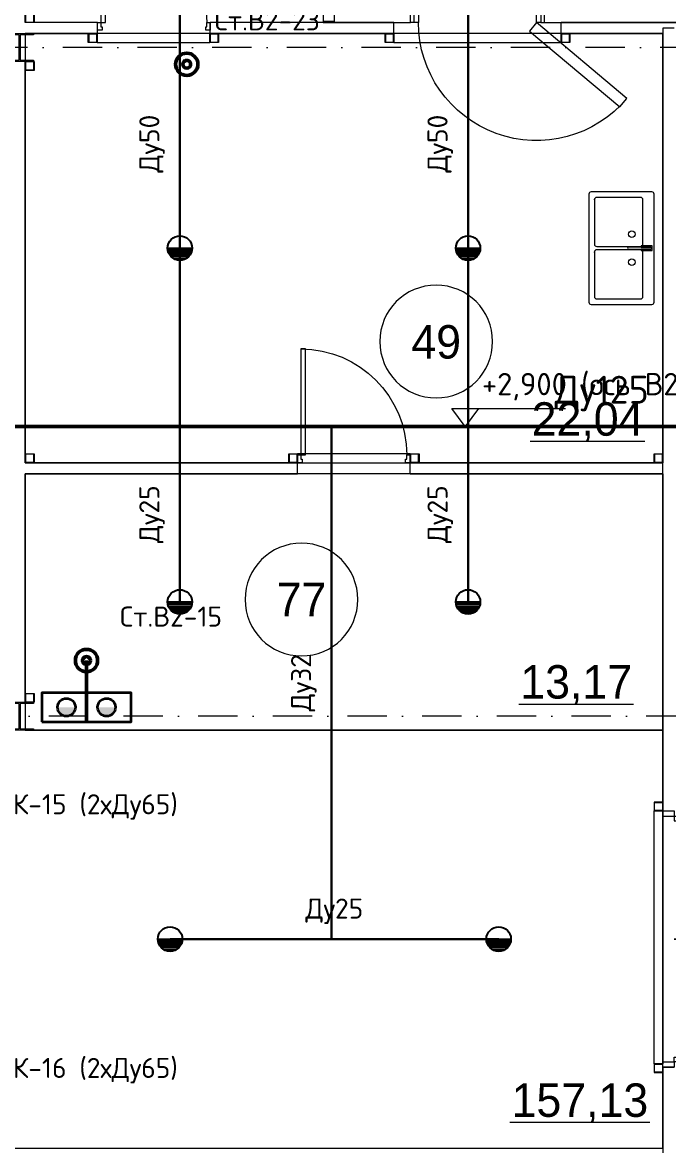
# Model space of a CAD drawing. Header units: millimetres. Extents: x 0 to 2118900, y -20000 to 84100.
# Drawn here: x 496025 to 501825, y 42148 to 52225 of the extents above; entities that cross this region are included whole.
import ezdxf
from ezdxf.enums import TextEntityAlignment as Align

# ---------------------------------------------------------------- set-up
doc = ezdxf.new("R2010")
doc.units = ezdxf.units.MM
doc.linetypes.add('Dot & Dashed', pattern=[670.277762, 352.777767, -176.388884, 0, -141.111112])
for name, color, linetype, lineweight in [('АР_подоснова', 8, 'Continuous', 13), ('ПТ_В2', 3, 'Continuous', 50), ('ПТ_В21', 1, 'Continuous', 50), ('ПТ_В21_расп', 1, 'Continuous', 30), ('ПТ_оросители', 7, 'Continuous', 25), ('ПТ_ПК', 30, 'Continuous', 35), ('ПТ_текст', 7, 'Continuous', 18)]:
    doc.layers.add(name, color=color, linetype=linetype, lineweight=lineweight)
doc.styles.add('АР_текст_1', font='arial.ttf')
doc.styles.add('ПТ', font='isocpeur.ttf')

# ---------------------------------------------------------------- blocks, each defined once
blk = doc.blocks.new('Колонна SHS ГК 270')
at = {"color": 0, "linetype": 'Continuous', "lineweight": -2}
for p, q in [((40, 40), (-40, 40)), ((-40, 40), (-40, -40)), ((-36.4, -36.4), (-36.4, 36.4)), ((-36.4, 36.4), (36.4, 36.4)), ((36.4, 36.4), (36.4, -36.4)), ((40, -40), (40, 40)), ((-40, -40), (40, -40)), ((36.4, -36.4), (-36.4, -36.4))]:
    blk.add_line(p, q, dxfattribs=at)
blk = doc.blocks.new('Труба Квадратного Сечения ГК SHS 27_5')
at = {"color": 0, "linetype": 'Continuous', "lineweight": -2}
for p, q in [((505, 40), (0, 40)), ((0, 40), (0, 0)), ((0, 0), (0, -40)), ((1010, 40), (505, 40)), ((1010, 0), (1010, 40)), ((1010, -40), (1010, 0)), ((0, -40), (505, -40)), ((505, -40), (1010, -40))]:
    blk.add_line(p, q, dxfattribs=at)
blk = doc.blocks.new('Труба Квадратного Сечения ГК SHS 27_8')
at = {"color": 0, "linetype": 'Continuous', "lineweight": -2}
for p, q in [((1134, 40), (0, 40)), ((0, 40), (0, 0)), ((0, 0), (0, -40)), ((2268, 40), (1134, 40)), ((2268, 0), (2268, 40)), ((2268, -40), (2268, 0)), ((0, -40), (1134, -40)), ((1134, -40), (2268, -40))]:
    blk.add_line(p, q, dxfattribs=at)
blk = doc.blocks.new('Труба Квадратного Сечения ГК SHS 27_6')
at = {"color": 0, "linetype": 'Continuous', "lineweight": -2}
for p, q in [((750, 40), (0, 40)), ((0, 40), (0, 0)), ((0, 0), (0, -40)), ((1500, 40), (750, 40)), ((1500, 0), (1500, 40)), ((1500, -40), (1500, 0)), ((0, -40), (750, -40)), ((750, -40), (1500, -40))]:
    blk.add_line(p, q, dxfattribs=at)
blk = doc.blocks.new('Зона подготовки товара_49_68', base_point=(90791, 26624))
at = {"color": 0, "linetype": 'Continuous', "lineweight": -2}
blk.add_line((92583, 24468), (93613, 24468), dxfattribs=at)
for start, end in [(0, 180), (180, 0)]:
    blk.add_arc((91739, 25362), 506, start, end, dxfattribs=at)
at = {"color": 0, "lineweight": -2, "style": 'АР_текст_1'}
for tag, p in [('ROOM_NUMBER', (91739, 25359)), ('ROOM_AREA', (93098, 24667))]:
    blk.add_attdef(tag, text='', height=300, dxfattribs=at).set_placement(p, align=Align.MIDDLE_CENTER)
blk = doc.blocks.new('Торговый зал_98_102', base_point=(66243, 20776))
at = {"color": 0, "linetype": 'Continuous', "lineweight": -2}
blk.add_line((92399, 18356), (93658, 18356), dxfattribs=at)
at = {"color": 0, "lineweight": -2, "style": 'АР_текст_1'}
for tag, p in [('ROOM_NUMBER', (66583, 20581)), ('ROOM_AREA', (93029, 18555))]:
    blk.add_attdef(tag, text='', height=300, dxfattribs=at).set_placement(p, align=Align.MIDDLE_CENTER)
blk = doc.blocks.new('Выставочная зона_77_131', base_point=(91777, 23556))
at = {"color": 0, "linetype": 'Continuous', "lineweight": -2}
blk.add_line((92481, 22108), (93511, 22108), dxfattribs=at)
for start, end in [(0, 180), (180, 0)]:
    blk.add_arc((90530, 23047), 506, start, end, dxfattribs=at)
at = {"color": 0, "lineweight": -2, "style": 'АР_текст_1'}
for tag, p in [('ROOM_NUMBER', (90530, 23047)), ('ROOM_AREA', (92996, 22308))]:
    blk.add_attdef(tag, text='', height=300, dxfattribs=at).set_placement(p, align=Align.MIDDLE_CENTER)
blk = doc.blocks.new('Металлическая Двупольная дверь 27')
at = {"color": 0, "linetype": 'Continuous', "lineweight": -2}
for p, q in [((-1100, 1100), (-1100, 1020)), ((-1060, 1100), (-1100, 1100)), ((-1100, 1020), (-1060, 1020)), ((-1080, 1020), (-1080, 80)), ((-1060, 1020), (-1060, 1100)), ((1060, 1020), (1060, 1100)), ((1060, 1100), (1100, 1100)), ((1100, 1020), (1060, 1020)), ((1080, 1020), (1080, 80)), ((1100, 1100), (1100, 1020)), ((-1100, 0), (-1150, 0)), ((-1150, 0), (-1150, -100)), ((-1150, -100), (-1150, 0)), ((-1150, -100), (-1150, 0)), ((-1060, 80), (-1100, 80)), ((-1100, 80), (-1100, 0)), ((-1100, -100), (-1100, 0)), ((-1100, 0), (-1060, 0)), ((-1060, 0), (-1060, 80)), ((1060, 0), (1060, 80)), ((1060, 80), (1100, 80)), ((1100, 0), (1060, 0)), ((1100, 80), (1100, 0)), ((1150, 0), (1100, 0)), ((1100, 0), (1100, -100)), ((1150, -100), (1150, 0)), ((1150, -100), (1150, 0)), ((1150, -100), (1150, 0)), ((-1150, -100), (-1100, -100)), ((1100, -100), (1150, -100))]:
    blk.add_line(p, q, dxfattribs=at)
at = {"color": 0, "linetype": 'Continuous', "lineweight": -2, "flags": 128}
for points in [[(-1100, 1020), (-1100, 80), (-1080, 80), (-1080, 1020)], [(-1080, 1020), (-1080, 80), (-1060, 80), (-1060, 1020)], [(1080, 1020), (1080, 80), (1060, 80), (1060, 1020)], [(1100, 1020), (1100, 80), (1080, 80), (1080, 1020)]]:
    blk.add_lwpolyline(points, close=True, dxfattribs=at)
at = {"color": 0, "linetype": 'Continuous', "lineweight": -2}
for centre, start, end in [((-1100, 0), 0, 90), ((1100, 0), 90, 180)]:
    blk.add_arc(centre, 1100, start, end, dxfattribs=at)
blk = doc.blocks.new('Стена_180', base_point=(93825, 28175))
at = {"color": 0, "linetype": 'Continuous', "lineweight": -2}
for p, q in [((93775, 21150), (93875, 21150)), ((93775, 18850), (93875, 18850))]:
    blk.add_line(p, q, dxfattribs=at)
at = {"color": 0, "linetype": 'Continuous', "lineweight": -2, "flags": 128}
for points in [[(93775, 28175), (93775, 24275)], [(93875, 28175), (93775, 28175)], [(93775, 24175), (93775, 21150)], [(93775, 18850), (93775, 15825)]]:
    blk.add_lwpolyline(points, dxfattribs=at)
at = {"color": 0, "linetype": 'Continuous', "lineweight": -2, "xscale": -1, "zscale": 1000, "rotation": 270}
blk.add_blockref('Металлическая Двупольная дверь 27', (93875, 20000), dxfattribs=at)
blk = doc.blocks.new('Однопольная Дверь 27_2')
at = {"color": 0, "linetype": 'Continuous', "lineweight": -2}
for p, q in [((435, 0), (435, 950)), ((435, 950), (475, 950)), ((475, 950), (475, 0)), ((-475, 0), (-505, 0)), ((-505, 0), (-505, -70)), ((-475, -40), (-475, 0)), ((475, 0), (435, 0)), ((505, 0), (475, 0)), ((475, 0), (475, -40)), ((505, -70), (505, 0)), ((-505, -70), (-465, -70)), ((-505, -170), (-505, -70)), ((-465, -40), (-475, -40)), ((-465, -70), (-465, -40)), ((475, -40), (465, -40)), ((465, -40), (465, -70)), ((465, -70), (505, -70)), ((505, -170), (505, -70))]:
    blk.add_line(p, q, dxfattribs=at)
blk.add_arc((475, 0), 950, 90, 180, dxfattribs=at)
blk = doc.blocks.new('Стена_108', base_point=(93825, 24225))
at = {"color": 0, "linetype": 'Continuous', "lineweight": -2}
for p, q in [((90495, 24175), (90495, 24275)), ((91505, 24175), (91505, 24275)), ((93775, 24275), (93765, 24275)), ((93765, 24175), (93775, 24175))]:
    blk.add_line(p, q, dxfattribs=at)
at = {"color": 0, "linetype": 'Continuous', "lineweight": -2, "flags": 128}
for points in [[(90495, 24275), (88050, 24275)], [(93765, 24275), (91505, 24275)], [(93775, 24175), (93775, 24275)], [(88050, 24175), (90495, 24175)], [(91505, 24175), (93765, 24175)]]:
    blk.add_lwpolyline(points, dxfattribs=at)
at = {"color": 0, "linetype": 'Continuous', "lineweight": -2, "xscale": -1, "zscale": 1000}
blk.add_blockref('Однопольная Дверь 27_2', (91000, 24345), dxfattribs=at)
blk = doc.blocks.new('Однопольная Дверь 27_3')
at = {"color": 0, "linetype": 'Continuous', "lineweight": -2}
for p, q in [((435, 0), (435, 950)), ((435, 950), (475, 950)), ((475, 950), (475, 0)), ((-475, 0), (-505, 0)), ((-505, 0), (-505, -70)), ((-505, -70), (-505, 0)), ((-505, -70), (-505, 0)), ((-475, -40), (-475, 0)), ((475, 0), (435, 0)), ((505, 0), (475, 0)), ((475, 0), (475, -40)), ((505, -70), (505, 0)), ((505, -70), (505, 0)), ((505, -70), (505, 0)), ((-505, -70), (-465, -70)), ((-505, -100), (-505, -70)), ((-465, -40), (-475, -40)), ((-465, -70), (-465, -40)), ((475, -40), (465, -40)), ((465, -40), (465, -70)), ((465, -70), (505, -70)), ((505, -100), (505, -70))]:
    blk.add_line(p, q, dxfattribs=at)
blk.add_arc((475, 0), 950, 90, 180, dxfattribs=at)
blk = doc.blocks.new('Простой Проем Двери')
at = {"color": 0, "linetype": 'Continuous', "lineweight": -2}
for p, q in [((-750, 0), (-750, -100)), ((750, 0), (750, -100))]:
    blk.add_line(p, q, dxfattribs=at)
blk = doc.blocks.new('Стена_109', base_point=(98125, 28125))
at = {"color": 0, "linetype": 'Continuous', "lineweight": -2}
for p, q in [((88700, 28155), (88700, 28225)), ((89710, 28155), (89710, 28225)), ((91360, 28125), (91360, 28225)), ((92860, 28125), (92860, 28225)), ((88700, 28125), (88700, 28155)), ((89710, 28125), (89710, 28155))]:
    blk.add_line(p, q, dxfattribs=at)
at = {"color": 0, "linetype": 'Continuous', "lineweight": -2, "flags": 128}
for points in [[(88700, 28225), (88050, 28225)], [(91360, 28225), (89710, 28225)], [(98125, 28225), (92860, 28225)], [(86371, 28125), (88700, 28125)], [(89710, 28125), (91360, 28125)], [(92860, 28125), (93775, 28125)]]:
    blk.add_lwpolyline(points, dxfattribs=at)
at = {"color": 0, "linetype": 'Continuous', "lineweight": -2, "xscale": -1, "zscale": 1000}
blk.add_blockref('Однопольная Дверь 27_3', (89205, 28225), dxfattribs=at)
at = {"color": 0, "linetype": 'Continuous', "lineweight": -2, "zscale": 1000, "rotation": 180}
blk.add_blockref('Простой Проем Двери', (92110, 28125), dxfattribs=at)
blk = doc.blocks.new('Наружная Раздвижная Дверь 27')
at = {"color": 0, "linetype": 'Continuous', "lineweight": -2}
for p, q in [((700, 105), (2100, 105)), ((700, 5), (700, 105)), ((2100, 105), (2100, 5)), ((-700, 0), (-700, -100)), ((2100, 5), (700, 5)), ((700, 0), (700, -100))]:
    blk.add_line(p, q, dxfattribs=at)
blk = doc.blocks.new('Стена_279', base_point=(90725, 33825))
at = {"color": 0, "linetype": 'Continuous', "lineweight": -2}
for p, q in [((90725, 31775), (90825, 31775)), ((90725, 30375), (90825, 30375)), ((90725, 28235), (90725, 28225)), ((90725, 28225), (90825, 28225)), ((90825, 28225), (90825, 28235))]:
    blk.add_line(p, q, dxfattribs=at)
at = {"color": 0, "linetype": 'Continuous', "lineweight": -2, "flags": 128}
for points in [[(90725, 33725), (90725, 31775)], [(90825, 31775), (90825, 33725)], [(90725, 30375), (90725, 28235)], [(90825, 28235), (90825, 30375)], [(90825, 28235), (90725, 28235)]]:
    blk.add_lwpolyline(points, dxfattribs=at)
at = {"color": 0, "linetype": 'Continuous', "lineweight": -2, "xscale": -0.9999999999999999, "zscale": 1000, "rotation": 90.00000145681192}
blk.add_blockref('Наружная Раздвижная Дверь 27', (90725, 31075), dxfattribs=at)
blk = doc.blocks.new('Однопольная Дверь 27_4')
at = {"color": 0, "linetype": 'Continuous', "lineweight": -2}
for p, q in [((466, 77), (1278, 758)), ((1278, 758), (1342, 681)), ((1342, 681), (530, 0)), ((-570, 0), (-600, 0)), ((-600, 0), (-600, -100)), ((-600, 0), (-600, -100)), ((-600, 0), (-600, -100)), ((-530, 0), (-570, 0)), ((-570, 0), (-570, -100)), ((-530, -100), (-530, 0)), ((530, 0), (466, 77)), ((570, 0), (530, 0)), ((530, 0), (530, -100)), ((570, 0), (600, 0)), ((570, -100), (570, 0)), ((600, 0), (600, -100)), ((600, 0), (600, -100)), ((600, 0), (600, -100)), ((-570, -100), (-600, -100)), ((-570, -100), (-530, -100)), ((530, -100), (570, -100)), ((570, -100), (600, -100))]:
    blk.add_line(p, q, dxfattribs=at)
blk.add_arc((530, 0), 1060, 40, 180, dxfattribs=at)
blk = doc.blocks.new('Стена_289', base_point=(90725, 28225))
at = {"color": 0, "linetype": 'Continuous', "lineweight": -2}
for p, q in [((91510, 28225), (91510, 28325)), ((92710, 28225), (92710, 28325))]:
    blk.add_line(p, q, dxfattribs=at)
at = {"color": 0, "linetype": 'Continuous', "lineweight": -2, "flags": 128}
for points in [[(91510, 28325), (90725, 28325)], [(90725, 28325), (90725, 28225)], [(98125, 28325), (92710, 28325)], [(98125, 28225), (98125, 28325)], [(90725, 28225), (91510, 28225)], [(92710, 28225), (98125, 28225)]]:
    blk.add_lwpolyline(points, dxfattribs=at)
at = {"color": 0, "linetype": 'Continuous', "lineweight": -2, "xscale": -1, "zscale": 1000, "rotation": 180}
blk.add_blockref('Однопольная Дверь 27_4', (92110, 28225), dxfattribs=at)
blk = doc.blocks.new('Стена_368', base_point=(88000, 33875))
at = {"color": 0, "linetype": 'Continuous', "lineweight": -2, "flags": 128}
for points in [[(87950, 33875), (87950, 28225)], [(88050, 33875), (87950, 33875)], [(88050, 28225), (88050, 33875)]]:
    blk.add_lwpolyline(points, dxfattribs=at)
blk = doc.blocks.new('Стена_386', base_point=(88000, 27875))
at = {"color": 0, "linetype": 'Continuous', "lineweight": -2, "flags": 128}
for points in [[(87950, 27875), (87950, 24275)], [(88050, 27875), (87950, 27875)], [(88050, 24275), (88050, 27875)], [(87950, 24175), (87950, 22125)], [(88050, 22125), (88050, 24175)], [(87950, 22125), (88050, 22125)]]:
    blk.add_lwpolyline(points, dxfattribs=at)
blk = doc.blocks.new('Колонна Универсальная 27')
at = {"color": 0, "linetype": 'Continuous', "lineweight": -2}
for p, q in [((125, 125), (-125, 125)), ((-125, 125), (-125, 113)), ((-125, 113), (-4, 113)), ((-4, 113), (-4, -113)), ((4, -113), (4, 113)), ((4, 113), (125, 113)), ((125, 113), (125, 125)), ((-4, -113), (-125, -113)), ((-125, -113), (-125, -125)), ((-125, -125), (125, -125)), ((125, -113), (4, -113)), ((125, -125), (125, -113))]:
    blk.add_line(p, q, dxfattribs=at)
blk = doc.blocks.new('Мойка Обычная 27')
at = {"color": 0, "linetype": 'Continuous', "lineweight": -2}
for p, q in [((50, 465), (50, 70)), ((470, 485), (70, 485)), ((490, 70), (490, 465)), ((520, 465), (520, 70)), ((940, 485), (540, 485)), ((960, 70), (960, 465)), ((70, 50), (470, 50)), ((540, 50), (940, 50))]:
    blk.add_line(p, q, dxfattribs=at)
at = {"color": 0, "linetype": 'Continuous', "lineweight": -2, "flags": 128}
for points in [[(20, 0), (990, 0, 0.414214), (1010, 20), (1010, 565, 0.414214), (990, 585), (20, 585, 0.414214), (0, 565), (0, 20, 0.414214)], [(485, 504), (496, 504), (496, 555, -1), (514, 555), (514, 504), (525, 504), (525, 569), (485, 569)], [(496, 357, 1), (514, 357), (514, 555, 1), (496, 555)]]:
    blk.add_lwpolyline(points, format="xyb", close=True, dxfattribs=at)
for points in [[(485, 468), (496, 468), (496, 503), (485, 503)], [(525, 468), (525, 503), (514, 503), (514, 468)]]:
    blk.add_lwpolyline(points, close=True, dxfattribs=at)
at = {"color": 0, "linetype": 'Continuous', "lineweight": -2}
for centre in [(379, 385), (631, 385)]:
    blk.add_circle(centre, 30, dxfattribs=at)
for centre, start, end in [((70, 465), 90, 180), ((470, 465), 0, 90), ((540, 465), 90, 180), ((940, 465), 0, 90), ((70, 70), 180, 270), ((470, 70), 270, 0), ((540, 70), 180, 270), ((940, 70), 270, 0)]:
    blk.add_arc(centre, 20, start, end, dxfattribs=at)
for p in [(70, 50), (540, 50)]:
    blk.add_point(p, dxfattribs=at)
blk = doc.blocks.new('AR_F1')
at = {"layer": 'АР_подоснова', "linetype": 'Dot & Dashed'}
for p, q in [((98125, 28000), (-4800, 28000)), ((98000, 22000), (-4800, 22000))]:
    blk.add_line(p, q, dxfattribs=at)
at = {"layer": 'АР_подоснова', "linetype": 'Continuous', "flags": 128}
for points in [[(93775, 28125), (88050, 28125), (88050, 24275), (93775, 24275)], [(88050, 21875), (93775, 21875), (93775, 24175), (88050, 24175)], [(51875, 18125), (93775, 18125), (93775, 21875), (51875, 21875)]]:
    blk.add_lwpolyline(points, close=True, dxfattribs=at)
at = {"layer": 'АР_подоснова'}
for name, p in [('Стена_368', (88000, 33875)), ('Стена_279', (90725, 33825)), ('Стена_109', (98125, 28125)), ('Стена_289', (90725, 28225)), ('Стена_180', (93825, 28175)), ('Стена_386', (88000, 27875)), ('Стена_108', (93825, 24225))]:
    blk.add_blockref(name, p, dxfattribs=at)
at = {"layer": 'АР_подоснова', "linetype": 'Continuous', "xscale": -1, "zscale": 1000}
for name, p in [('Колонна SHS ГК 270', (88090, 28265)), ('Колонна Универсальная 27', (88000, 28000)), ('Колонна SHS ГК 270', (88656, 28085)), ('Колонна SHS ГК 270', (89746, 28085)), ('Колонна SHS ГК 270', (88090, 27835)), ('Колонна SHS ГК 270', (88090, 24315)), ('Колонна SHS ГК 270', (90455, 24315)), ('Колонна SHS ГК 270', (91545, 24315)), ('Колонна SHS ГК 270', (93735, 24315)), ('Колонна SHS ГК 270', (88090, 22165)), ('Колонна Универсальная 27', (88000, 22000))]:
    blk.add_blockref(name, p, dxfattribs=at)
at = {"layer": 'АР_подоснова', "linetype": 'Continuous', "zscale": 1000}
for p in [(88696, 28085), (90495, 24315)]:
    blk.add_blockref('Труба Квадратного Сечения ГК SHS 27_5', p, dxfattribs=at)
at = {"layer": 'АР_подоснова', "linetype": 'Continuous', "xscale": -1, "zscale": 1000}
for name, p, rotation in [('Колонна SHS ГК 270', (91320, 28085), 180), ('Колонна SHS ГК 270', (92900, 28085), 180), ('Труба Квадратного Сечения ГК SHS 27_8', (93735, 18882), 270)]:
    blk.add_blockref(name, p, dxfattribs=dict(at, rotation=rotation))
at = {"layer": 'АР_подоснова', "linetype": 'Continuous', "zscale": 1000}
for name, p, rotation in [('Труба Квадратного Сечения ГК SHS 27_6', (92860, 28085), 180), ('Мойка Обычная 27', (93110, 26705), 270), ('Колонна SHS ГК 270', (93735, 21190), 90), ('Колонна SHS ГК 270', (93735, 18842), 90)]:
    blk.add_blockref(name, p, dxfattribs=dict(at, rotation=rotation))
at = {"layer": 'АР_подоснова', "linetype": 'Continuous'}
ref = blk.add_blockref('Зона подготовки товара_49_68', (90791, 26624), dxfattribs=at)
ref.add_attrib('ROOM_NUMBER', '49', dxfattribs={"layer": '0', "color": 0, "lineweight": 9, "height": 300}).set_placement((91739, 25359), align=Align.MIDDLE_CENTER)
ref.add_attrib('ROOM_AREA', '22,04', dxfattribs={"layer": '0', "color": 0, "lineweight": 9, "height": 300}).set_placement((93098, 24667), align=Align.MIDDLE_CENTER)
ref = blk.add_blockref('Выставочная зона_77_131', (91777, 23556), dxfattribs=at)
ref.add_attrib('ROOM_NUMBER', '77', dxfattribs={"layer": '0', "color": 0, "lineweight": 9, "height": 300}).set_placement((90530, 23047), align=Align.MIDDLE_CENTER)
ref.add_attrib('ROOM_AREA', '13,17', dxfattribs={"layer": '0', "color": 0, "lineweight": 9, "height": 300}).set_placement((92996, 22308), align=Align.MIDDLE_CENTER)
ref = blk.add_blockref('Торговый зал_98_102', (66243, 20776), dxfattribs=at)
ref.add_attrib('ROOM_AREA', '157,13', dxfattribs={"layer": '0', "color": 0, "lineweight": 9, "height": 300}).set_placement((93029, 18555), align=Align.MIDDLE_CENTER)
blk = doc.blocks.new('SPR_DN')
for p, q in [((-1.1, 0), (1.1, 0)), ((-1.08, -0.18), (1.08, -0.18)), ((-1.04, -0.37), (1.04, -0.37)), ((-0.95, -0.55), (0.95, -0.55)), ((-0.82, -0.73), (0.82, -0.73)), ((-0.61, -0.92), (0.61, -0.92))]:
    blk.add_line(p, q)
blk.add_circle((0, 0), 1.1)
blk = doc.blocks.new('RISER')
for radius in [1, 0.35]:
    blk.add_circle((0, 0), radius)
blk = doc.blocks.new('PK2')
h = blk.add_hatch(color=7)
h.dxf.hatch_style = 1
h.paths.add_polyline_path([(-2.6, 1.3, 1), (-1, 1.3)])
h = blk.add_hatch(color=7)
h.dxf.hatch_style = 1
h.paths.add_polyline_path([(1, 1.3, 1), (2.6, 1.3)])
blk.add_lwpolyline([(-4, 0), (4, 0), (4, 2.6), (-4, 2.6)], close=True)
for centre in [(-1.8, 1.3), (1.8, 1.3)]:
    blk.add_circle(centre, 0.8)
blk = doc.blocks.new('ELEV')
blk.add_line((0, 1.6), (9, 1.6))
blk.add_lwpolyline([(0, 0), (-1.2, 1.6), (1.2, 1.6)], close=True)

msp = doc.modelspace()

# ---------------------------------------------------------------- linework, layer by layer
at = {"layer": 'ПТ_В2'}
msp.add_line((496600, 46500), (496600, 45950), dxfattribs=at)
at = {"layer": 'ПТ_В21'}
for p, q in [((494720, 48600), (497438, 48600)), ((497438, 48600), (498800, 48600)), ((498800, 48600), (500025, 48600)), ((500025, 48600), (502425, 48600))]:
    msp.add_line(p, q, dxfattribs=at)
at = {"layer": 'ПТ_В21_расп'}
for p, q in [((497438, 50200), (497438, 53675)), ((500025, 50200), (500025, 53675)), ((497438, 48600), (497438, 50200)), ((500025, 48600), (500025, 50200)), ((497438, 48600), (497438, 47025)), ((498800, 48600), (498800, 44000)), ((500025, 48600), (500025, 47025)), ((498800, 44000), (497350, 44000)), ((498800, 44000), (500300, 44000))]:
    msp.add_line(p, q, dxfattribs=at)

# ---------------------------------------------------------------- block references
at = {"layer": 'АР_подоснова'}
msp.add_blockref('AR_F1', (408000, 24000), dxfattribs=at)
at = {"layer": 'ПТ_В2', "xscale": 100, "yscale": 100}
for p in [(497500, 51850), (496600, 46500)]:
    msp.add_blockref('RISER', p, dxfattribs=at)
at = {"layer": 'ПТ_оросители', "xscale": 100, "yscale": 100}
for p in [(497438, 50200), (500025, 50200), (497438, 47025), (500025, 47025), (497350, 44000), (500300, 44000)]:
    msp.add_blockref('SPR_DN', p, dxfattribs=at)
at = {"layer": 'ПТ_ПК', "xscale": 100, "yscale": 100}
msp.add_blockref('PK2', (496600, 45950), dxfattribs=at)
at = {"layer": 'ПТ_текст', "xscale": 100, "yscale": 100}
msp.add_blockref('ELEV', (500000, 48600), dxfattribs=at)

# ---------------------------------------------------------------- texts
at = {"layer": 'ПТ_текст', "style": 'ПТ'}
for s, height, p in [('Ст.В2-23', 180, (497750, 52100)), ('+2,900 (ось В21)', 200, (500150, 48820)), ('Ст.В2-15', 180, (496900, 46750))]:
    msp.add_text(s, height=height, dxfattribs=at).set_placement(p, align=Align.BOTTOM_LEFT)
for s, p in [('Ду50', (497308, 51137.5)), ('Ду50', (499895, 51137.5)), ('Ду25', (497308, 47812.5)), ('Ду25', (499895, 47812.5)), ('Ду32', (498670, 46300))]:
    msp.add_text(s, height=180, rotation=90, dxfattribs=at).set_placement(p, align=Align.BOTTOM_CENTER)
for s, height, p in [('Ду125', 250, (501225, 48730)), ('Ду25', 180, (498825, 44130)), ('ПК-16 (2хДу65)', 180, (496600, 42700))]:
    msp.add_text(s, height=height, dxfattribs=at).set_placement(p, align=Align.BOTTOM_CENTER)
msp.add_text('ПК-15 (2хДу65)', height=180, dxfattribs=at).set_placement((496600, 45300), align=Align.TOP_CENTER)

doc.saveas('drawing.dxf')
